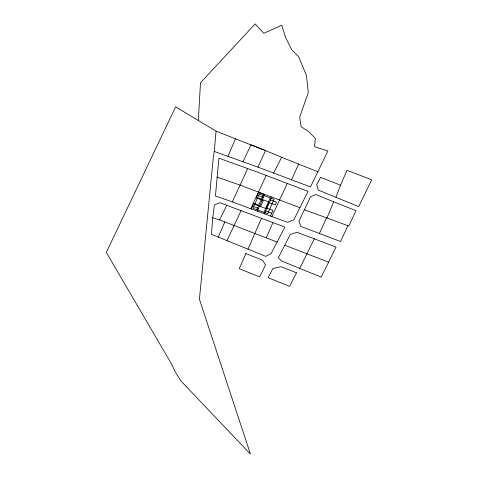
<?xml version="1.0" encoding="UTF-8"?>
<svg xmlns="http://www.w3.org/2000/svg" width="478" height="478" viewBox="0 0 478 478"><rect width="100%" height="100%" fill="white"/><g stroke="black" fill="none" stroke-linecap="round" stroke-linejoin="round"><path stroke-width="0.72" d="M198.34 120.498L200.491 82.754L255.156 23.9L263.79 33.293L281.703 25.25L285.725 37.72L291.753 49.796L298.786 56.96L306.47 75.578L308.262 92.69L299.718 117.026L301.056 126.574L309.182 132.071L315.337 138.411L314.566 146.686L327.89 150.976L310.485 186.922L257.935 167.139L214.264 151.43L216.05 131.133L175.635 106.863L106.325 252.408L170.855 362.844L175.701 372.726L180.893 380.924L250.43 454.1L199.41 299.198L213.451 156.163L214.264 151.43M212.728 217.753L211.443 234.322L265.756 256.375L271.098 253.645L284.87 227.098L219.874 202.708L214.395 205.044L212.728 217.753L219.575 219.904M217.012 177.051L240.087 185.147L232.266 201.859L287.571 222.378L293.868 219.749L308.083 191.355L257.272 172.044L218.918 158.146L215.423 196.016L232.29 201.836M335.98 197.223L340.533 185.189L346.968 170.317L371.675 179.806L358.697 206.657L318.288 190.083L316.723 184.639L320.589 177.404L340.533 185.189M304.516 209.854L327.006 217.98L333.668 201.8L315.862 194.588L310.61 196.595L298.959 221.177L300.829 226.441L340.581 241.51L347.9 225.712L348.886 225.98L355.99 210.661L333.668 201.8M227.916 156.42L235.463 138.811L216.05 131.133M247.968 249.134L261.514 218.285M251.368 208.97L253.77 203.431L260.904 206.048L263.306 200.509L256.172 197.898L258.574 192.359L264.561 194.552M256.782 209.687L263.037 195.263M257.343 211.174L264.603 194.456M263.964 212.316L270.219 197.892M264.531 213.809L271.767 197.133M270.518 215.984L272.92 210.451L266.939 208.259M218.243 237.016L224.845 221.923L219.557 219.928L226.805 205.265M266.18 237.889L272.95 222.599M291.496 179.967L298.589 164.074M266.18 175.54L250.663 208.725M247.622 168.65L240.07 185.165L299.909 207.679M257.935 167.139L265.511 150.594L281.679 157.25M319.435 233.378L326.54 217.86M227.05 240.47L241.133 210.577M271.868 216.492L287.218 183.594M242.997 161.695L250.956 144.84L265.535 150.57L235.439 138.829M328.613 262.189L336.016 247.066L296.975 232.254L290.218 234.561L278.298 257.827L281.895 261.131L321.216 277.103L328.613 262.189L284.864 245.25M299.754 268.319L314.369 238.719M273.541 173.209L281.656 157.274L318.007 171.847M257.373 195.126L263.36 197.318M270.542 199.953L276.529 202.14L275.328 204.913L269.341 202.72M257.558 197.761L269.066 201.979L266.18 208.623L254.678 204.411M252.569 206.203L258.556 208.396M265.738 211.025L271.719 213.218M327.006 217.98L347.9 225.712M277.204 242.071L224.827 221.947M259.249 193.877L252.987 208.294L267.752 213.702L274.008 199.278L259.249 193.877M245.907 253.567L239.263 268.696L259.62 276.899L265.535 265.009L262.607 260.235L245.907 253.567M296.485 272.807L289.614 286.382L268.17 277.688L272.938 268.481L281.16 266.73L296.485 272.807"/></g></svg>
